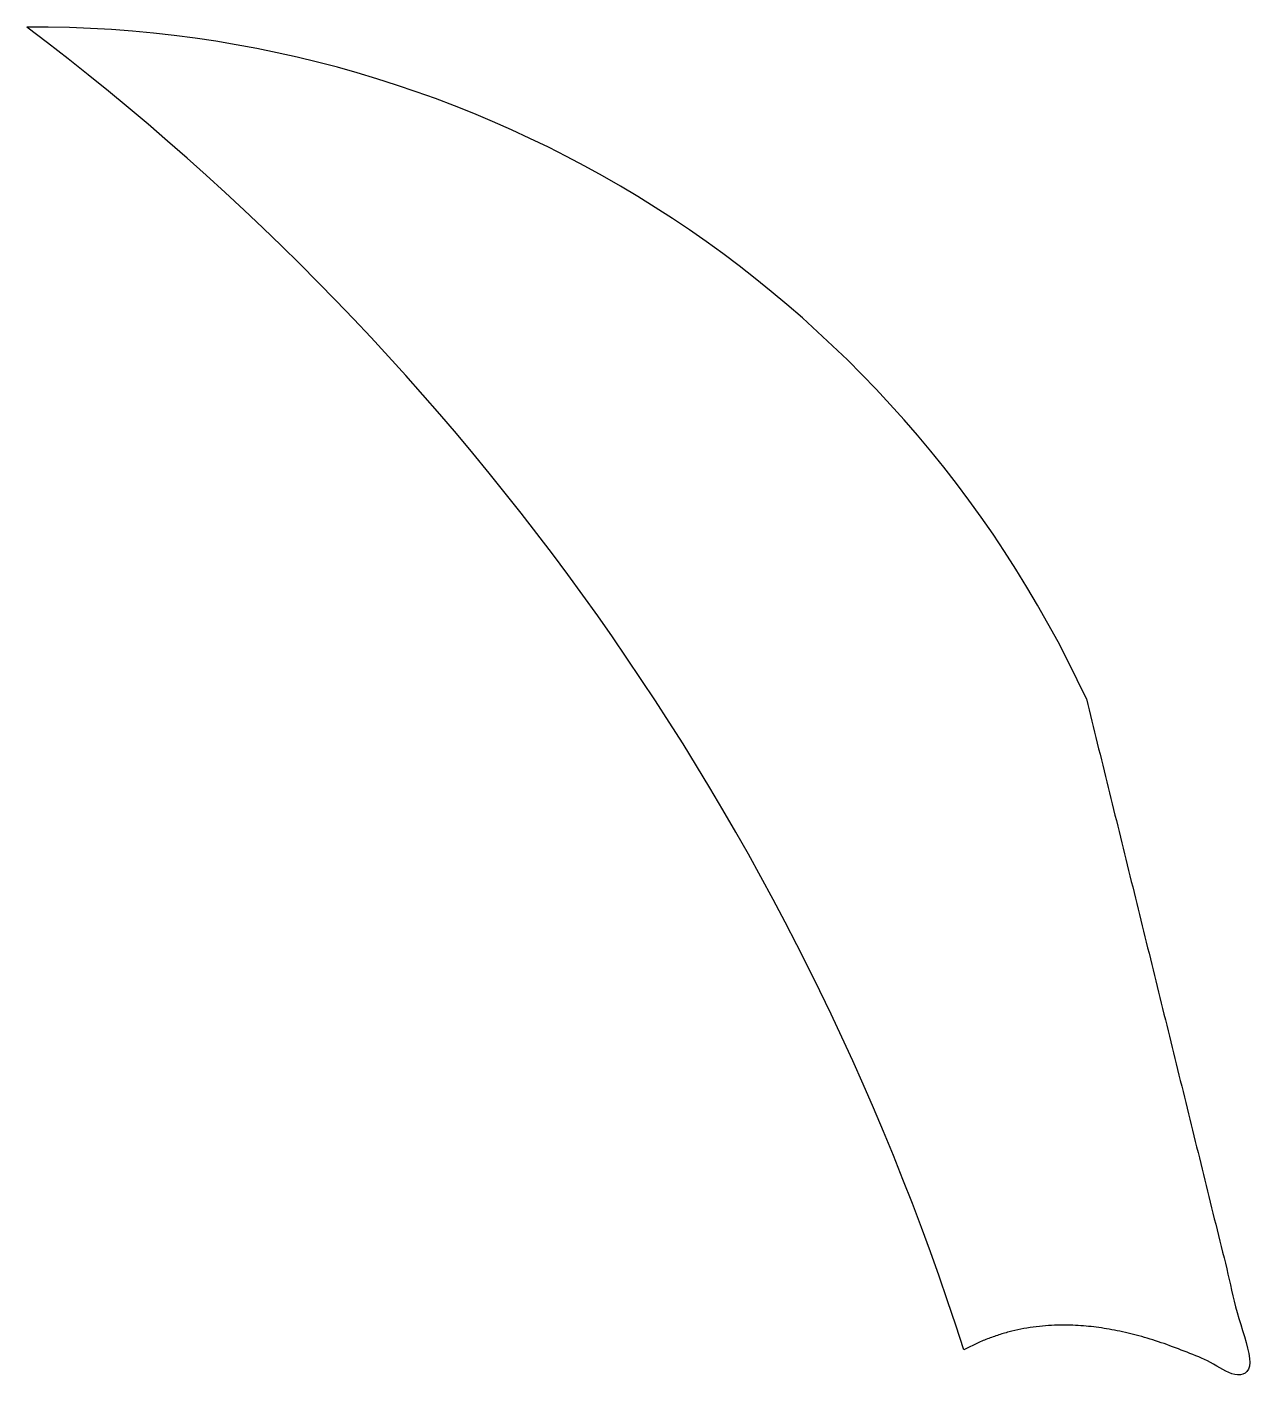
# Model space of a CAD drawing. Header units: millimetres. Extents: x 30.78 to 39.01, y 16.75 to 25.83.
import ezdxf

# ---------------------------------------------------------------- set-up
doc = ezdxf.new("R2010")
doc.units = ezdxf.units.MM
doc.layers.get('0').update_dxf_attribs({"lineweight": 25, "true_color": 0xffffff})

msp = doc.modelspace()

# ---------------------------------------------------------------- linework, layer by layer
for centre, radius, start, end in [((30.8244, 18.0179), 7.813, 24.89544, 90.34438), ((19.8862, 11.4287), 18.0565, 17.71707, 52.90225)]:
    msp.add_arc(centre, radius, start, end)
msp.add_open_spline([(37.9114, 21.3069), (38.4806, 18.9947), (39.0499, 16.6826), (37.8662, 17.352), (37.0863, 16.9236)], degree=2, knots=[0, 0, 0, 1, 1, 1.517629, 1.517629, 1.517629])

doc.saveas('drawing.dxf')
